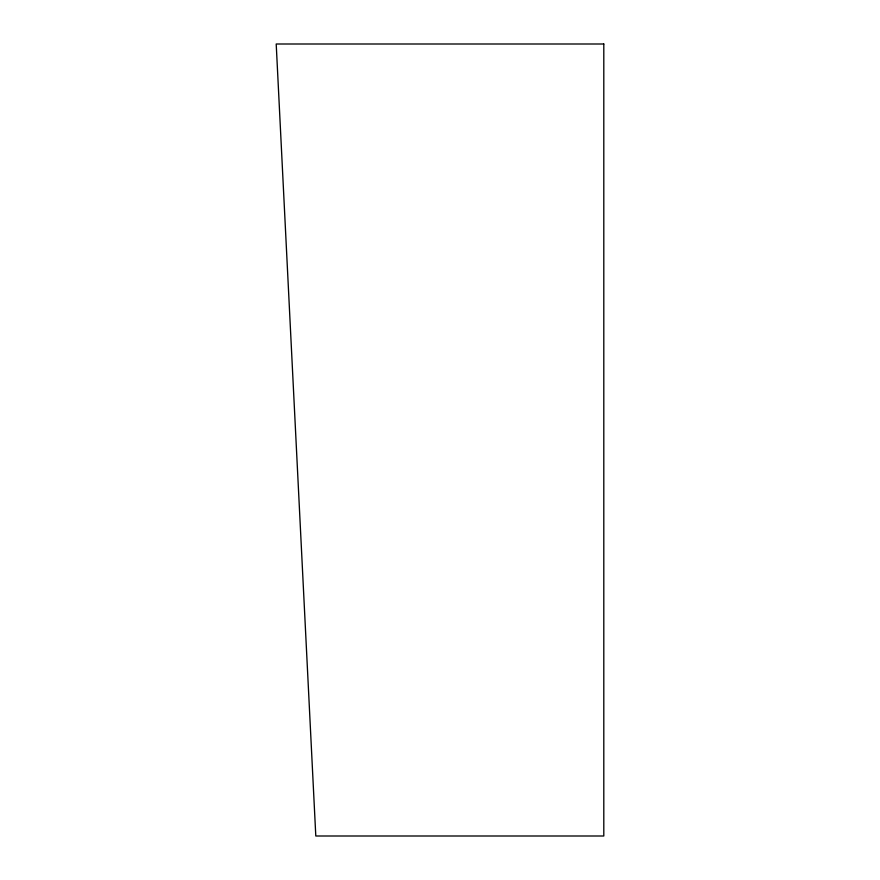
<?xml version="1.0" encoding="UTF-8"?>
<svg xmlns="http://www.w3.org/2000/svg" width="880" height="880" viewBox="0 0 880 880"><rect width="100%" height="100%" fill="white"/><g stroke="black" fill="none" stroke-linecap="round" stroke-linejoin="round"><path stroke-width="1.32" d="M603.801 44L276.199 44L315.799 836L603.801 836L603.801 44"/></g></svg>
